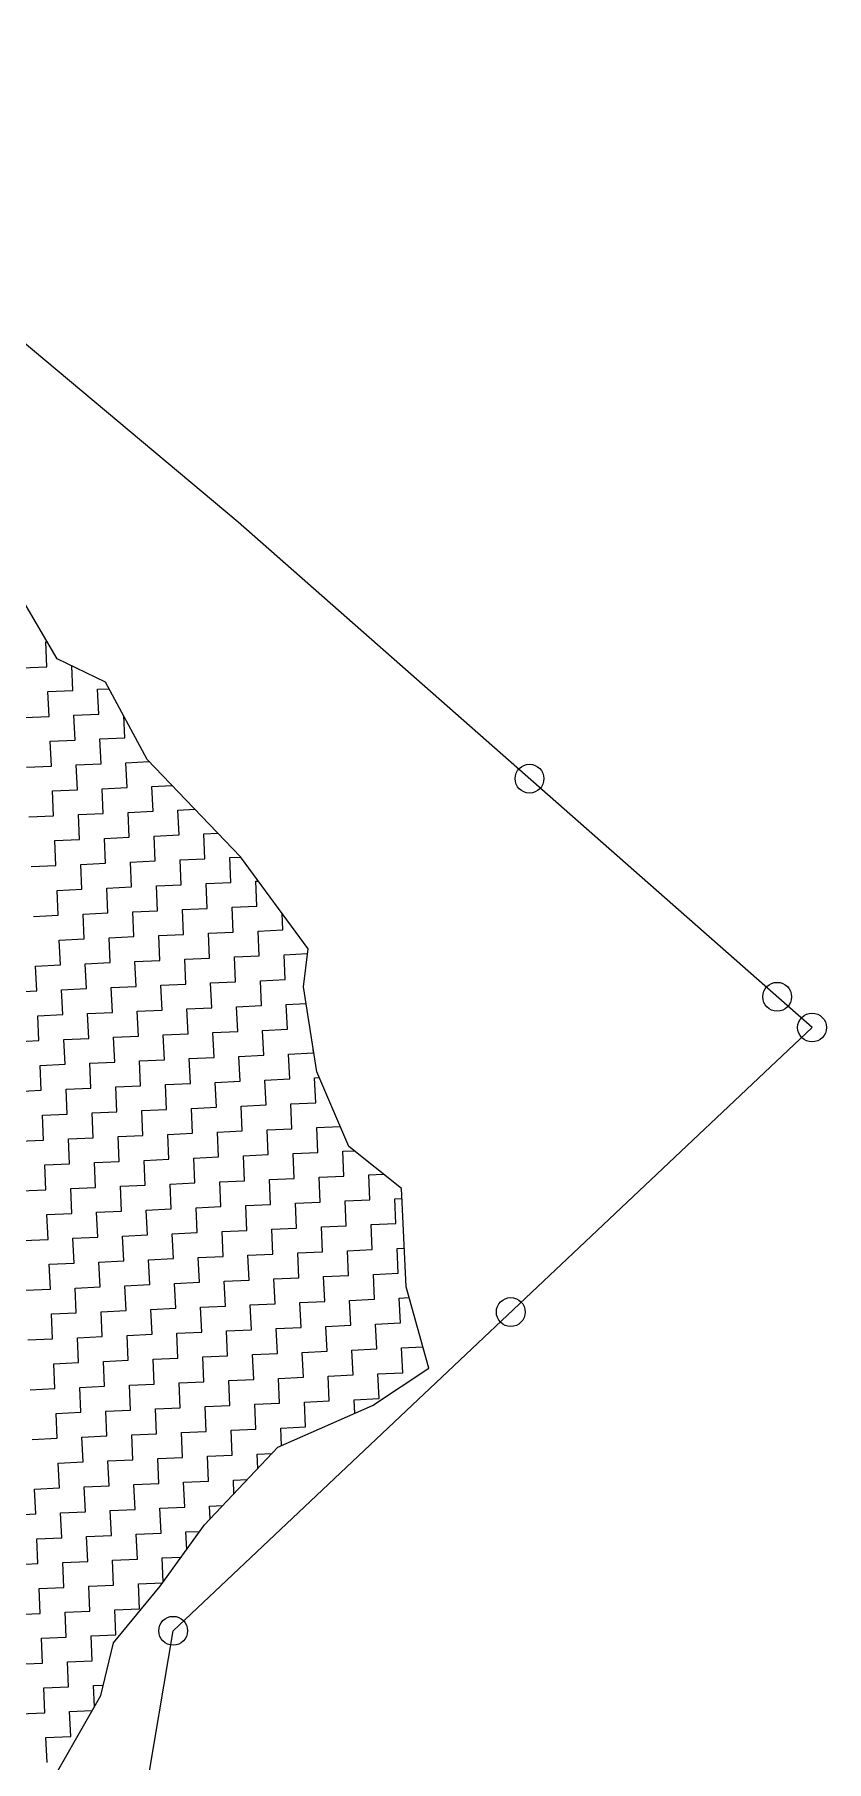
# Model space of a CAD drawing. Header units: metres. Extents: x 280741 to 282709, y 2085398 to 2088597.
# Drawn here: x 282509.1 to 282709.1, y 2086768.1 to 2087204.3 of the extents above; entities that cross this region are included whole.
import ezdxf

# ---------------------------------------------------------------- set-up
doc = ezdxf.new("R2010")
doc.units = ezdxf.units.M
doc.layers.add('POLY_HATCH', color=12, linetype='Continuous')
doc.layers.add('V_BOUND_LINE', color=7, linetype='Continuous')

msp = doc.modelspace()

# ---------------------------------------------------------------- linework, layer by layer
for centre in [(282634.1, 2087016.35), (282696.66, 2086961.26), (282705.48, 2086953.49), (282629.36, 2086881.64), (282544.08, 2086801.15)]:
    msp.add_circle(centre, 3.64)
at = {"layer": 'POLY_HATCH'}
for p, q in [((282514.74, 2087046.58), (282496.49, 2087077.78)), ((282527.03, 2087040.73), (282514.74, 2087046.58)), ((282537.54, 2087021.19), (282527.03, 2087040.73)), ((282561.09, 2086996.64), (282537.54, 2087021.19)), ((282578.18, 2086973.4), (282561.09, 2086996.64)), ((282577.02, 2086963.74), (282578.18, 2086973.4)), ((282580.4, 2086942.27), (282577.02, 2086963.74)), ((282588.48, 2086923.42), (282580.4, 2086942.27)), ((282601.78, 2086912.81), (282588.48, 2086923.42)), ((282602.91, 2086888.04), (282601.78, 2086912.81)), ((282608.66, 2086867.48), (282602.91, 2086888.04)), ((282594.47, 2086858), (282608.66, 2086867.48)), ((282570.53, 2086847.53), (282594.47, 2086858)), ((282552.02, 2086827.91), (282570.53, 2086847.53)), ((282540.83, 2086812.39), (282552.02, 2086827.91)), ((282528.97, 2086798.08), (282540.83, 2086812.39)), ((282525.82, 2086784.8), (282528.97, 2086798.08)), ((282499.73, 2086739.18), (282525.82, 2086784.8))]:
    msp.add_line(p, q, dxfattribs=at)
at = {"layer": 'POLY_HATCH', "linetype": 'Continuous'}
for p, q in [((282511.88, 2087050.9), (282512.21, 2087050.91)), ((282512.17, 2087044.62), (282511.88, 2087050.9)), ((282505.89, 2087044.34), (282512.17, 2087044.62)), ((282518.73, 2087038.63), (282518.45, 2087044.82)), ((282512.46, 2087038.35), (282518.73, 2087038.63)), ((282512.74, 2087032.07), (282512.46, 2087038.35)), ((282525.01, 2087038.92), (282527.93, 2087039.05)), ((282525.3, 2087032.64), (282525.01, 2087038.92)), ((282506.47, 2087031.78), (282512.74, 2087032.07)), ((282519.02, 2087032.36), (282525.3, 2087032.64)), ((282519.31, 2087026.08), (282519.02, 2087032.36)), ((282531.86, 2087026.65), (282531.6, 2087032.23)), ((282513.03, 2087025.79), (282519.31, 2087026.08)), ((282513.32, 2087019.52), (282513.03, 2087025.79)), ((282525.58, 2087026.37), (282531.86, 2087026.65)), ((282525.87, 2087020.09), (282525.58, 2087026.37)), ((282507.04, 2087019.23), (282513.32, 2087019.52)), ((282519.59, 2087019.8), (282525.87, 2087020.09)), ((282519.88, 2087013.53), (282519.59, 2087019.8)), ((282532.15, 2087020.38), (282538.06, 2087020.65)), ((282532.43, 2087014.1), (282532.15, 2087020.38)), ((282526.16, 2087013.81), (282532.43, 2087014.1)), ((282526.44, 2087007.54), (282526.16, 2087013.81)), ((282538.71, 2087014.39), (282543.84, 2087014.62)), ((282538.99, 2087008.11), (282538.71, 2087014.39)), ((282513.6, 2087013.24), (282519.88, 2087013.53)), ((282513.89, 2087006.96), (282513.6, 2087013.24)), ((282507.61, 2087006.68), (282513.89, 2087006.96)), ((282520.17, 2087007.25), (282526.44, 2087007.54)), ((282520.45, 2087000.97), (282520.17, 2087007.25)), ((282532.72, 2087007.82), (282538.99, 2087008.11)), ((282533, 2087001.55), (282532.72, 2087007.82)), ((282545.27, 2087008.4), (282549.62, 2087008.6)), ((282545.56, 2087002.12), (282545.27, 2087008.4)), ((282514.18, 2087000.69), (282520.45, 2087000.97)), ((282514.46, 2086994.41), (282514.18, 2087000.69)), ((282526.73, 2087001.26), (282533, 2087001.55)), ((282527.02, 2086994.98), (282526.73, 2087001.26)), ((282539.28, 2087001.83), (282545.56, 2087002.12)), ((282539.57, 2086995.56), (282539.28, 2087001.83)), ((282551.83, 2087002.41), (282555.41, 2087002.57)), ((282552.12, 2086996.13), (282551.83, 2087002.41)), ((282558.4, 2086996.42), (282561.17, 2086996.54)), ((282558.68, 2086990.14), (282558.4, 2086996.42)), ((282508.19, 2086994.12), (282514.46, 2086994.41)), ((282520.74, 2086994.7), (282527.02, 2086994.98)), ((282521.03, 2086988.42), (282520.74, 2086994.7)), ((282533.29, 2086995.27), (282539.57, 2086995.56)), ((282533.58, 2086988.99), (282533.29, 2086995.27)), ((282545.84, 2086995.84), (282552.12, 2086996.13)), ((282546.13, 2086989.57), (282545.84, 2086995.84)), ((282514.75, 2086988.13), (282521.03, 2086988.42)), ((282515.04, 2086981.86), (282514.75, 2086988.13)), ((282527.3, 2086988.71), (282533.58, 2086988.99)), ((282527.59, 2086982.43), (282527.3, 2086988.71)), ((282539.85, 2086989.28), (282546.13, 2086989.57)), ((282540.14, 2086983), (282539.85, 2086989.28)), ((282552.41, 2086989.85), (282558.68, 2086990.14)), ((282552.69, 2086983.58), (282552.41, 2086989.85)), ((282564.96, 2086990.43), (282565.64, 2086990.46)), ((282565.25, 2086984.15), (282564.96, 2086990.43)), ((282546.42, 2086983.29), (282552.69, 2086983.58)), ((282546.7, 2086977.01), (282546.42, 2086983.29)), ((282558.97, 2086983.86), (282565.25, 2086984.15)), ((282559.26, 2086977.59), (282558.97, 2086983.86)), ((282508.76, 2086981.57), (282515.04, 2086981.86)), ((282521.31, 2086982.14), (282527.59, 2086982.43)), ((282521.6, 2086975.87), (282521.31, 2086982.14)), ((282533.86, 2086982.72), (282540.14, 2086983)), ((282534.15, 2086976.44), (282533.86, 2086982.72)), ((282571.81, 2086978.16), (282571.62, 2086982.32)), ((282515.32, 2086975.58), (282521.6, 2086975.87)), ((282515.61, 2086969.31), (282515.32, 2086975.58)), ((282527.88, 2086976.16), (282534.15, 2086976.44)), ((282528.16, 2086969.88), (282527.88, 2086976.16)), ((282540.43, 2086976.73), (282546.7, 2086977.01)), ((282540.71, 2086970.45), (282540.43, 2086976.73)), ((282552.98, 2086977.3), (282559.26, 2086977.59)), ((282553.27, 2086971.03), (282552.98, 2086977.3)), ((282565.53, 2086977.87), (282571.81, 2086978.16)), ((282565.82, 2086971.6), (282565.53, 2086977.87)), ((282534.44, 2086970.17), (282540.71, 2086970.45)), ((282534.72, 2086963.89), (282534.44, 2086970.17)), ((282546.99, 2086970.74), (282553.27, 2086971.03)), ((282547.28, 2086964.46), (282546.99, 2086970.74)), ((282559.54, 2086971.31), (282565.82, 2086971.6)), ((282559.83, 2086965.04), (282559.54, 2086971.31)), ((282572.1, 2086971.89), (282578.03, 2086972.16)), ((282572.38, 2086965.61), (282572.1, 2086971.89)), ((282509.33, 2086969.02), (282515.61, 2086969.31)), ((282509.62, 2086962.74), (282509.33, 2086969.02)), ((282521.89, 2086969.59), (282528.16, 2086969.88)), ((282522.17, 2086963.32), (282521.89, 2086969.59)), ((282503.34, 2086962.46), (282509.62, 2086962.74)), ((282515.9, 2086963.03), (282522.17, 2086963.32)), ((282516.18, 2086956.75), (282515.9, 2086963.03)), ((282528.45, 2086963.6), (282534.72, 2086963.89)), ((282528.73, 2086957.33), (282528.45, 2086963.6)), ((282541, 2086964.18), (282547.28, 2086964.46)), ((282541.29, 2086957.9), (282541, 2086964.18)), ((282553.55, 2086964.75), (282559.83, 2086965.04)), ((282553.84, 2086958.47), (282553.55, 2086964.75)), ((282566.11, 2086965.32), (282572.38, 2086965.61)), ((282566.39, 2086959.05), (282566.11, 2086965.32)), ((282522.46, 2086957.04), (282528.73, 2086957.33)), ((282522.75, 2086950.76), (282522.46, 2086957.04)), ((282535.01, 2086957.61), (282541.29, 2086957.9)), ((282535.3, 2086951.34), (282535.01, 2086957.61)), ((282547.56, 2086958.19), (282553.84, 2086958.47)), ((282547.85, 2086951.91), (282547.56, 2086958.19)), ((282560.12, 2086958.76), (282566.39, 2086959.05)), ((282560.4, 2086952.48), (282560.12, 2086958.76)), ((282572.67, 2086959.33), (282577.68, 2086959.56)), ((282572.96, 2086953.06), (282572.67, 2086959.33)), ((282509.91, 2086956.47), (282516.18, 2086956.75)), ((282510.19, 2086950.19), (282509.91, 2086956.47)), ((282566.68, 2086952.77), (282572.96, 2086953.06)), ((282566.97, 2086946.49), (282566.68, 2086952.77)), ((282503.92, 2086949.9), (282510.19, 2086950.19)), ((282516.47, 2086950.48), (282522.75, 2086950.76)), ((282516.76, 2086944.2), (282516.47, 2086950.48)), ((282529.02, 2086951.05), (282535.3, 2086951.34)), ((282529.31, 2086944.77), (282529.02, 2086951.05)), ((282541.57, 2086951.62), (282547.85, 2086951.91)), ((282541.86, 2086945.35), (282541.57, 2086951.62)), ((282554.13, 2086952.2), (282560.4, 2086952.48)), ((282554.41, 2086945.92), (282554.13, 2086952.2)), ((282579.52, 2086947.07), (282579.47, 2086948.21)), ((282510.48, 2086943.91), (282516.76, 2086944.2)), ((282510.77, 2086937.64), (282510.48, 2086943.91)), ((282523.03, 2086944.49), (282529.31, 2086944.77)), ((282523.32, 2086938.21), (282523.03, 2086944.49)), ((282535.58, 2086945.06), (282541.86, 2086945.35)), ((282535.87, 2086938.78), (282535.58, 2086945.06)), ((282548.14, 2086945.63), (282554.41, 2086945.92)), ((282548.42, 2086939.36), (282548.14, 2086945.63)), ((282560.69, 2086946.21), (282566.97, 2086946.49)), ((282560.98, 2086939.93), (282560.69, 2086946.21)), ((282573.24, 2086946.78), (282579.52, 2086947.07)), ((282573.53, 2086940.5), (282573.24, 2086946.78)), ((282554.7, 2086939.64), (282560.98, 2086939.93)), ((282554.99, 2086933.37), (282554.7, 2086939.64)), ((282567.25, 2086940.22), (282573.53, 2086940.5)), ((282567.54, 2086933.94), (282567.25, 2086940.22)), ((282579.81, 2086940.79), (282581.01, 2086940.85)), ((282580.09, 2086934.51), (282579.81, 2086940.79)), ((282504.49, 2086937.35), (282510.77, 2086937.64)), ((282517.04, 2086937.92), (282523.32, 2086938.21)), ((282517.33, 2086931.65), (282517.04, 2086937.92)), ((282529.59, 2086938.5), (282535.87, 2086938.78)), ((282529.88, 2086932.22), (282529.59, 2086938.5)), ((282542.15, 2086939.07), (282548.42, 2086939.36)), ((282542.43, 2086932.79), (282542.15, 2086939.07)), ((282511.05, 2086931.36), (282517.33, 2086931.65)), ((282511.34, 2086925.08), (282511.05, 2086931.36)), ((282523.6, 2086931.93), (282529.88, 2086932.22)), ((282523.89, 2086925.66), (282523.6, 2086931.93)), ((282536.16, 2086932.51), (282542.43, 2086932.79)), ((282536.44, 2086926.23), (282536.16, 2086932.51)), ((282548.71, 2086933.08), (282554.99, 2086933.37)), ((282549, 2086926.8), (282548.71, 2086933.08)), ((282561.26, 2086933.65), (282567.54, 2086933.94)), ((282561.55, 2086927.38), (282561.26, 2086933.65)), ((282573.82, 2086934.23), (282580.09, 2086934.51)), ((282574.1, 2086927.95), (282573.82, 2086934.23)), ((282542.72, 2086926.52), (282549, 2086926.8)), ((282543.01, 2086920.24), (282542.72, 2086926.52)), ((282555.27, 2086927.09), (282561.55, 2086927.38)), ((282555.56, 2086920.81), (282555.27, 2086927.09)), ((282567.83, 2086927.66), (282574.1, 2086927.95)), ((282568.11, 2086921.39), (282567.83, 2086927.66)), ((282580.38, 2086928.24), (282586.3, 2086928.51)), ((282580.67, 2086921.96), (282580.38, 2086928.24)), ((282505.06, 2086924.8), (282511.34, 2086925.08)), ((282517.62, 2086925.37), (282523.89, 2086925.66)), ((282517.9, 2086919.09), (282517.62, 2086925.37)), ((282530.17, 2086925.94), (282536.44, 2086926.23)), ((282530.45, 2086919.67), (282530.17, 2086925.94)), ((282586.94, 2086922.25), (282589.78, 2086922.38)), ((282587.23, 2086915.97), (282586.94, 2086922.25)), ((282511.63, 2086918.81), (282517.9, 2086919.09)), ((282511.91, 2086912.53), (282511.63, 2086918.81)), ((282524.18, 2086919.38), (282530.45, 2086919.67)), ((282524.46, 2086913.11), (282524.18, 2086919.38)), ((282536.73, 2086919.95), (282543.01, 2086920.24)), ((282537.02, 2086913.68), (282536.73, 2086919.95)), ((282549.28, 2086920.53), (282555.56, 2086920.81)), ((282549.57, 2086914.25), (282549.28, 2086920.53)), ((282561.84, 2086921.1), (282568.11, 2086921.39)), ((282562.12, 2086914.82), (282561.84, 2086921.1)), ((282574.39, 2086921.67), (282580.67, 2086921.96)), ((282574.68, 2086915.4), (282574.39, 2086921.67)), ((282530.74, 2086913.39), (282537.02, 2086913.68)), ((282531.03, 2086907.12), (282530.74, 2086913.39)), ((282543.29, 2086913.97), (282549.57, 2086914.25)), ((282543.58, 2086907.69), (282543.29, 2086913.97)), ((282555.85, 2086914.54), (282562.12, 2086914.82)), ((282556.13, 2086908.26), (282555.85, 2086914.54)), ((282568.4, 2086915.11), (282574.68, 2086915.4)), ((282568.69, 2086908.84), (282568.4, 2086915.11)), ((282580.95, 2086915.68), (282587.23, 2086915.97)), ((282581.24, 2086909.41), (282580.95, 2086915.68)), ((282593.5, 2086916.26), (282597.24, 2086916.43)), ((282593.79, 2086909.98), (282593.5, 2086916.26)), ((282505.64, 2086912.25), (282511.91, 2086912.53)), ((282518.19, 2086912.82), (282524.46, 2086913.11)), ((282518.48, 2086906.54), (282518.19, 2086912.82)), ((282574.96, 2086909.12), (282581.24, 2086909.41)), ((282575.25, 2086902.85), (282574.96, 2086909.12)), ((282587.51, 2086909.69), (282593.79, 2086909.98)), ((282587.8, 2086903.42), (282587.51, 2086909.69)), ((282600.07, 2086910.27), (282601.89, 2086910.35)), ((282600.35, 2086903.99), (282600.07, 2086910.27)), ((282512.2, 2086906.26), (282518.48, 2086906.54)), ((282512.49, 2086899.98), (282512.2, 2086906.26)), ((282524.75, 2086906.83), (282531.03, 2086907.12)), ((282525.04, 2086900.55), (282524.75, 2086906.83)), ((282537.3, 2086907.4), (282543.58, 2086907.69)), ((282537.59, 2086901.13), (282537.3, 2086907.4)), ((282549.86, 2086907.98), (282556.13, 2086908.26)), ((282550.14, 2086901.7), (282549.86, 2086907.98)), ((282562.41, 2086908.55), (282568.69, 2086908.84)), ((282562.7, 2086902.27), (282562.41, 2086908.55)), ((282518.76, 2086900.27), (282525.04, 2086900.55)), ((282519.05, 2086893.99), (282518.76, 2086900.27)), ((282531.31, 2086900.84), (282537.59, 2086901.13)), ((282531.6, 2086894.56), (282531.31, 2086900.84)), ((282543.87, 2086901.41), (282550.14, 2086901.7)), ((282544.15, 2086895.14), (282543.87, 2086901.41)), ((282556.42, 2086901.99), (282562.7, 2086902.27)), ((282556.71, 2086895.71), (282556.42, 2086901.99)), ((282568.97, 2086902.56), (282575.25, 2086902.85)), ((282569.26, 2086896.28), (282568.97, 2086902.56)), ((282581.52, 2086903.13), (282587.8, 2086903.42)), ((282581.81, 2086896.86), (282581.52, 2086903.13)), ((282594.08, 2086903.71), (282600.35, 2086903.99)), ((282594.36, 2086897.43), (282594.08, 2086903.71)), ((282506.21, 2086899.69), (282512.49, 2086899.98)), ((282562.98, 2086896), (282569.26, 2086896.28)), ((282563.27, 2086889.72), (282562.98, 2086896)), ((282575.54, 2086896.57), (282581.81, 2086896.86)), ((282575.82, 2086890.29), (282575.54, 2086896.57)), ((282588.09, 2086897.14), (282594.36, 2086897.43)), ((282588.37, 2086890.87), (282588.09, 2086897.14)), ((282600.64, 2086897.72), (282602.47, 2086897.8)), ((282600.93, 2086891.44), (282600.64, 2086897.72)), ((282512.77, 2086893.7), (282519.05, 2086893.99)), ((282513.06, 2086887.43), (282512.77, 2086893.7)), ((282525.32, 2086894.28), (282531.6, 2086894.56)), ((282525.61, 2086888), (282525.32, 2086894.28)), ((282537.88, 2086894.85), (282544.15, 2086895.14)), ((282538.16, 2086888.57), (282537.88, 2086894.85)), ((282550.43, 2086895.42), (282556.71, 2086895.71)), ((282550.72, 2086889.15), (282550.43, 2086895.42)), ((282506.78, 2086887.14), (282513.06, 2086887.43)), ((282519.33, 2086887.71), (282525.61, 2086888)), ((282519.62, 2086881.44), (282519.33, 2086887.71)), ((282531.89, 2086888.29), (282538.16, 2086888.57)), ((282532.17, 2086882.01), (282531.89, 2086888.29)), ((282544.44, 2086888.86), (282550.72, 2086889.15)), ((282544.73, 2086882.58), (282544.44, 2086888.86)), ((282556.99, 2086889.43), (282563.27, 2086889.72)), ((282557.28, 2086883.16), (282556.99, 2086889.43)), ((282569.55, 2086890.01), (282575.82, 2086890.29)), ((282569.83, 2086883.73), (282569.55, 2086890.01)), ((282582.1, 2086890.58), (282588.37, 2086890.87)), ((282582.38, 2086884.3), (282582.1, 2086890.58)), ((282594.65, 2086891.15), (282600.93, 2086891.44)), ((282594.94, 2086884.88), (282594.65, 2086891.15)), ((282551, 2086882.87), (282557.28, 2086883.16)), ((282551.29, 2086876.59), (282551, 2086882.87)), ((282563.56, 2086883.44), (282569.83, 2086883.73)), ((282563.84, 2086877.17), (282563.56, 2086883.44)), ((282576.11, 2086884.02), (282582.38, 2086884.3)), ((282576.4, 2086877.74), (282576.11, 2086884.02)), ((282588.66, 2086884.59), (282594.94, 2086884.88)), ((282588.95, 2086878.31), (282588.66, 2086884.59)), ((282601.21, 2086885.16), (282603.68, 2086885.28)), ((282601.5, 2086878.89), (282601.21, 2086885.16)), ((282513.35, 2086881.15), (282519.62, 2086881.44)), ((282513.63, 2086874.87), (282513.35, 2086881.15)), ((282525.9, 2086881.72), (282532.17, 2086882.01)), ((282526.18, 2086875.45), (282525.9, 2086881.72)), ((282538.45, 2086882.3), (282544.73, 2086882.58)), ((282538.74, 2086876.02), (282538.45, 2086882.3)), ((282595.22, 2086878.6), (282601.5, 2086878.89)), ((282595.51, 2086872.32), (282595.22, 2086878.6)), ((282507.36, 2086874.59), (282513.63, 2086874.87)), ((282519.91, 2086875.16), (282526.18, 2086875.45)), ((282520.19, 2086868.88), (282519.91, 2086875.16)), ((282532.46, 2086875.73), (282538.74, 2086876.02)), ((282532.75, 2086869.46), (282532.46, 2086875.73)), ((282545.01, 2086876.31), (282551.29, 2086876.59)), ((282545.3, 2086870.03), (282545.01, 2086876.31)), ((282557.57, 2086876.88), (282563.84, 2086877.17)), ((282557.85, 2086870.6), (282557.57, 2086876.88)), ((282570.12, 2086877.45), (282576.4, 2086877.74)), ((282570.41, 2086871.18), (282570.12, 2086877.45)), ((282582.67, 2086878.03), (282588.95, 2086878.31)), ((282582.96, 2086871.75), (282582.67, 2086878.03)), ((282539.02, 2086869.74), (282545.3, 2086870.03)), ((282539.31, 2086863.47), (282539.02, 2086869.74)), ((282551.58, 2086870.32), (282557.85, 2086870.6)), ((282551.86, 2086864.04), (282551.58, 2086870.32)), ((282564.13, 2086870.89), (282570.41, 2086871.18)), ((282564.42, 2086864.61), (282564.13, 2086870.89)), ((282576.68, 2086871.46), (282582.96, 2086871.75)), ((282576.97, 2086865.19), (282576.68, 2086871.46)), ((282589.23, 2086872.04), (282595.51, 2086872.32)), ((282589.52, 2086865.76), (282589.23, 2086872.04)), ((282601.79, 2086872.61), (282607.16, 2086872.86)), ((282602.07, 2086866.33), (282601.79, 2086872.61)), ((282513.92, 2086868.6), (282520.19, 2086868.88)), ((282514.2, 2086862.32), (282513.92, 2086868.6)), ((282526.47, 2086869.17), (282532.75, 2086869.46)), ((282526.76, 2086862.89), (282526.47, 2086869.17)), ((282583.24, 2086865.47), (282589.52, 2086865.76)), ((282583.53, 2086859.2), (282583.24, 2086865.47)), ((282595.8, 2086866.05), (282602.07, 2086866.33)), ((282596.08, 2086859.77), (282595.8, 2086866.05)), ((282507.93, 2086862.03), (282514.2, 2086862.32)), ((282520.48, 2086862.61), (282526.76, 2086862.89)), ((282520.77, 2086856.33), (282520.48, 2086862.61)), ((282533.03, 2086863.18), (282539.31, 2086863.47)), ((282533.32, 2086856.9), (282533.03, 2086863.18)), ((282545.59, 2086863.75), (282551.86, 2086864.04)), ((282545.87, 2086857.48), (282545.59, 2086863.75)), ((282558.14, 2086864.33), (282564.42, 2086864.61)), ((282558.43, 2086858.05), (282558.14, 2086864.33)), ((282570.69, 2086864.9), (282576.97, 2086865.19)), ((282570.98, 2086858.62), (282570.69, 2086864.9)), ((282527.04, 2086856.62), (282533.32, 2086856.9)), ((282527.33, 2086850.34), (282527.04, 2086856.62)), ((282539.6, 2086857.19), (282545.87, 2086857.48)), ((282539.88, 2086850.92), (282539.6, 2086857.19)), ((282552.15, 2086857.76), (282558.43, 2086858.05)), ((282552.44, 2086851.49), (282552.15, 2086857.76)), ((282564.7, 2086858.34), (282570.98, 2086858.62)), ((282564.99, 2086852.06), (282564.7, 2086858.34)), ((282577.25, 2086858.91), (282583.53, 2086859.2)), ((282577.54, 2086852.63), (282577.25, 2086858.91)), ((282589.81, 2086859.48), (282596.08, 2086859.77)), ((282589.97, 2086856.03), (282589.81, 2086859.48)), ((282514.49, 2086856.05), (282520.77, 2086856.33)), ((282514.78, 2086849.77), (282514.49, 2086856.05)), ((282571.27, 2086852.35), (282577.54, 2086852.63)), ((282571.47, 2086847.94), (282571.27, 2086852.35)), ((282508.5, 2086849.48), (282514.78, 2086849.77)), ((282521.05, 2086850.06), (282527.33, 2086850.34)), ((282521.34, 2086843.78), (282521.05, 2086850.06)), ((282533.61, 2086850.63), (282539.88, 2086850.92)), ((282533.89, 2086844.35), (282533.61, 2086850.63)), ((282546.16, 2086851.2), (282552.44, 2086851.49)), ((282546.45, 2086844.93), (282546.16, 2086851.2)), ((282558.71, 2086851.77), (282564.99, 2086852.06)), ((282559, 2086845.5), (282558.71, 2086851.77)), ((282515.06, 2086843.49), (282521.34, 2086843.78)), ((282527.62, 2086844.07), (282533.89, 2086844.35)), ((282527.9, 2086837.79), (282527.62, 2086844.07)), ((282540.17, 2086844.64), (282546.45, 2086844.93)), ((282540.46, 2086838.36), (282540.17, 2086844.64)), ((282552.72, 2086845.21), (282559, 2086845.5)), ((282553.01, 2086838.94), (282552.72, 2086845.21)), ((282565.28, 2086845.79), (282569.05, 2086845.96)), ((282565.44, 2086842.13), (282565.28, 2086845.79)), ((282515.35, 2086837.22), (282515.06, 2086843.49)), ((282559.29, 2086839.22), (282562.85, 2086839.38)), ((282559.44, 2086835.78), (282559.29, 2086839.22)), ((282509.07, 2086836.93), (282515.35, 2086837.22)), ((282509.36, 2086830.65), (282509.07, 2086836.93)), ((282521.63, 2086837.5), (282527.9, 2086837.79)), ((282521.91, 2086831.23), (282521.63, 2086837.5)), ((282534.18, 2086838.08), (282540.46, 2086838.36)), ((282534.47, 2086831.8), (282534.18, 2086838.08)), ((282546.73, 2086838.65), (282553.01, 2086838.94)), ((282547.02, 2086832.37), (282546.73, 2086838.65)), ((282503.09, 2086830.37), (282509.36, 2086830.65)), ((282515.64, 2086830.94), (282521.91, 2086831.23)), ((282515.92, 2086824.66), (282515.64, 2086830.94)), ((282528.19, 2086831.51), (282534.47, 2086831.8)), ((282528.48, 2086825.24), (282528.19, 2086831.51)), ((282540.74, 2086832.09), (282547.02, 2086832.37)), ((282541.03, 2086825.81), (282540.74, 2086832.09)), ((282553.3, 2086832.66), (282556.64, 2086832.81)), ((282553.44, 2086829.42), (282553.3, 2086832.66)), ((282547.31, 2086826.1), (282550.83, 2086826.26)), ((282547.51, 2086821.65), (282547.31, 2086826.1)), ((282509.65, 2086824.38), (282515.92, 2086824.66)), ((282509.93, 2086818.1), (282509.65, 2086824.38)), ((282522.2, 2086824.95), (282528.48, 2086825.24)), ((282522.49, 2086818.67), (282522.2, 2086824.95)), ((282534.75, 2086825.52), (282541.03, 2086825.81)), ((282535.04, 2086819.25), (282534.75, 2086825.52)), ((282503.66, 2086817.81), (282509.93, 2086818.1)), ((282516.21, 2086818.39), (282522.49, 2086818.67)), ((282516.5, 2086812.11), (282516.21, 2086818.39)), ((282528.76, 2086818.96), (282535.04, 2086819.25)), ((282529.05, 2086812.68), (282528.76, 2086818.96)), ((282541.32, 2086819.53), (282546.14, 2086819.75)), ((282541.59, 2086813.44), (282541.32, 2086819.53)), ((282535.33, 2086812.97), (282541.46, 2086813.25)), ((282510.22, 2086811.82), (282516.5, 2086812.11)), ((282510.51, 2086805.55), (282510.22, 2086811.82)), ((282522.77, 2086812.4), (282529.05, 2086812.68)), ((282523.06, 2086806.12), (282522.77, 2086812.4)), ((282535.61, 2086806.69), (282535.33, 2086812.97)), ((282504.23, 2086805.26), (282510.51, 2086805.55)), ((282516.78, 2086805.83), (282523.06, 2086806.12)), ((282517.07, 2086799.56), (282516.78, 2086805.83)), ((282529.34, 2086806.41), (282535.61, 2086806.69)), ((282529.62, 2086800.13), (282529.34, 2086806.41)), ((282523.35, 2086799.84), (282529.62, 2086800.13)), ((282510.79, 2086799.27), (282517.07, 2086799.56)), ((282511.08, 2086793), (282510.79, 2086799.27)), ((282523.63, 2086793.57), (282523.35, 2086799.84)), ((282504.8, 2086792.71), (282511.08, 2086793)), ((282517.36, 2086793.28), (282523.63, 2086793.57)), ((282517.64, 2086787.01), (282517.36, 2086793.28)), ((282511.37, 2086786.72), (282517.64, 2086787.01)), ((282523.92, 2086787.29), (282526.44, 2086787.41)), ((282524.17, 2086781.91), (282523.92, 2086787.29)), ((282511.65, 2086780.44), (282511.37, 2086786.72)), ((282505.38, 2086780.16), (282511.65, 2086780.44)), ((282517.93, 2086780.73), (282523.64, 2086780.99)), ((282518.22, 2086774.45), (282517.93, 2086780.73)), ((282511.94, 2086774.17), (282518.22, 2086774.45)), ((282512.23, 2086767.89), (282511.94, 2086774.17))]:
    msp.add_line(p, q, dxfattribs=at)
at = {"layer": 'V_BOUND_LINE'}
for p, q in [((282560.53, 2087081.15), (282413.35, 2087204.26)), ((282705.48, 2086953.49), (282560.53, 2087081.15)), ((282544.08, 2086801.15), (282705.48, 2086953.49)), ((282521.56, 2086668.12), (282544.08, 2086801.15))]:
    msp.add_line(p, q, dxfattribs=at)

doc.saveas('drawing.dxf')
